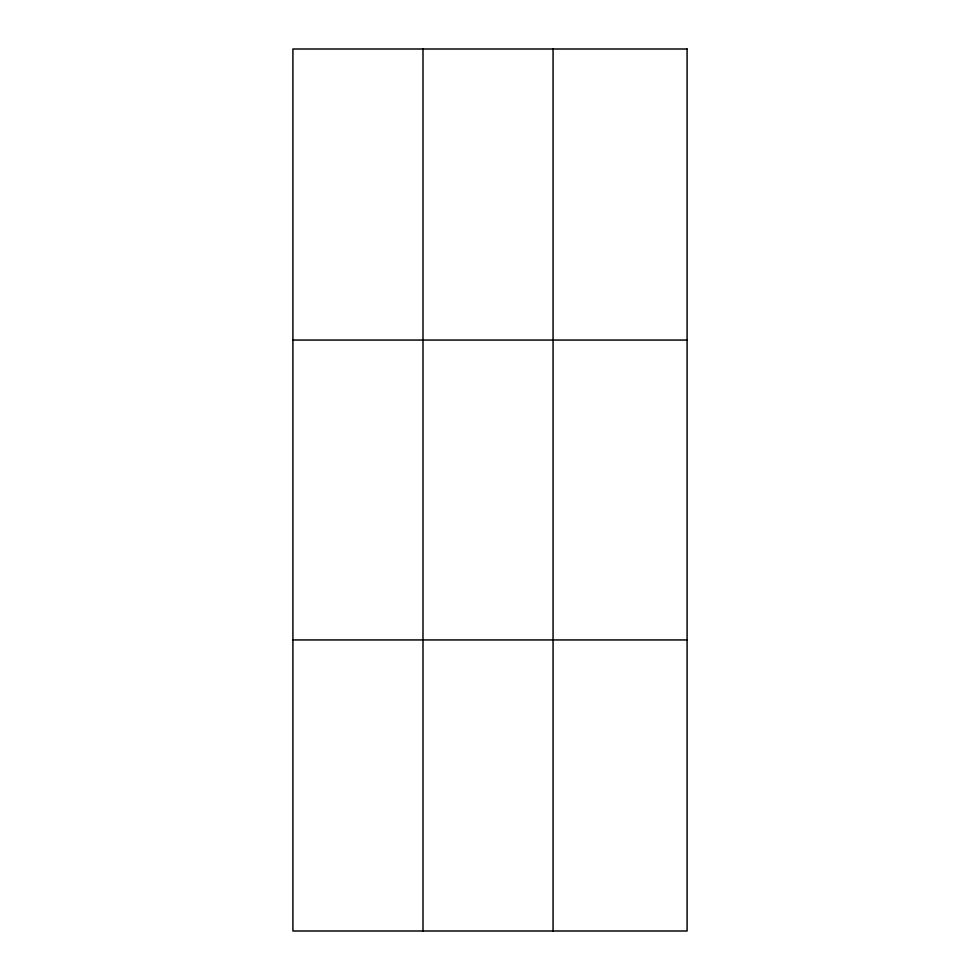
<?xml version="1.0" encoding="UTF-8"?>
<svg xmlns="http://www.w3.org/2000/svg" width="980" height="980" viewBox="0 0 980 980"><rect width="100%" height="100%" fill="white"/><g stroke="black" fill="none" stroke-linecap="round" stroke-linejoin="round"><path stroke-width="1.47" d="M422.993 49L422.993 931M553.063 49L553.063 931M292.91 340.06L687.09 340.06M292.91 639.94L687.09 639.94M687.09 49L687.09 931L292.91 931L292.91 49L687.09 49"/></g></svg>
